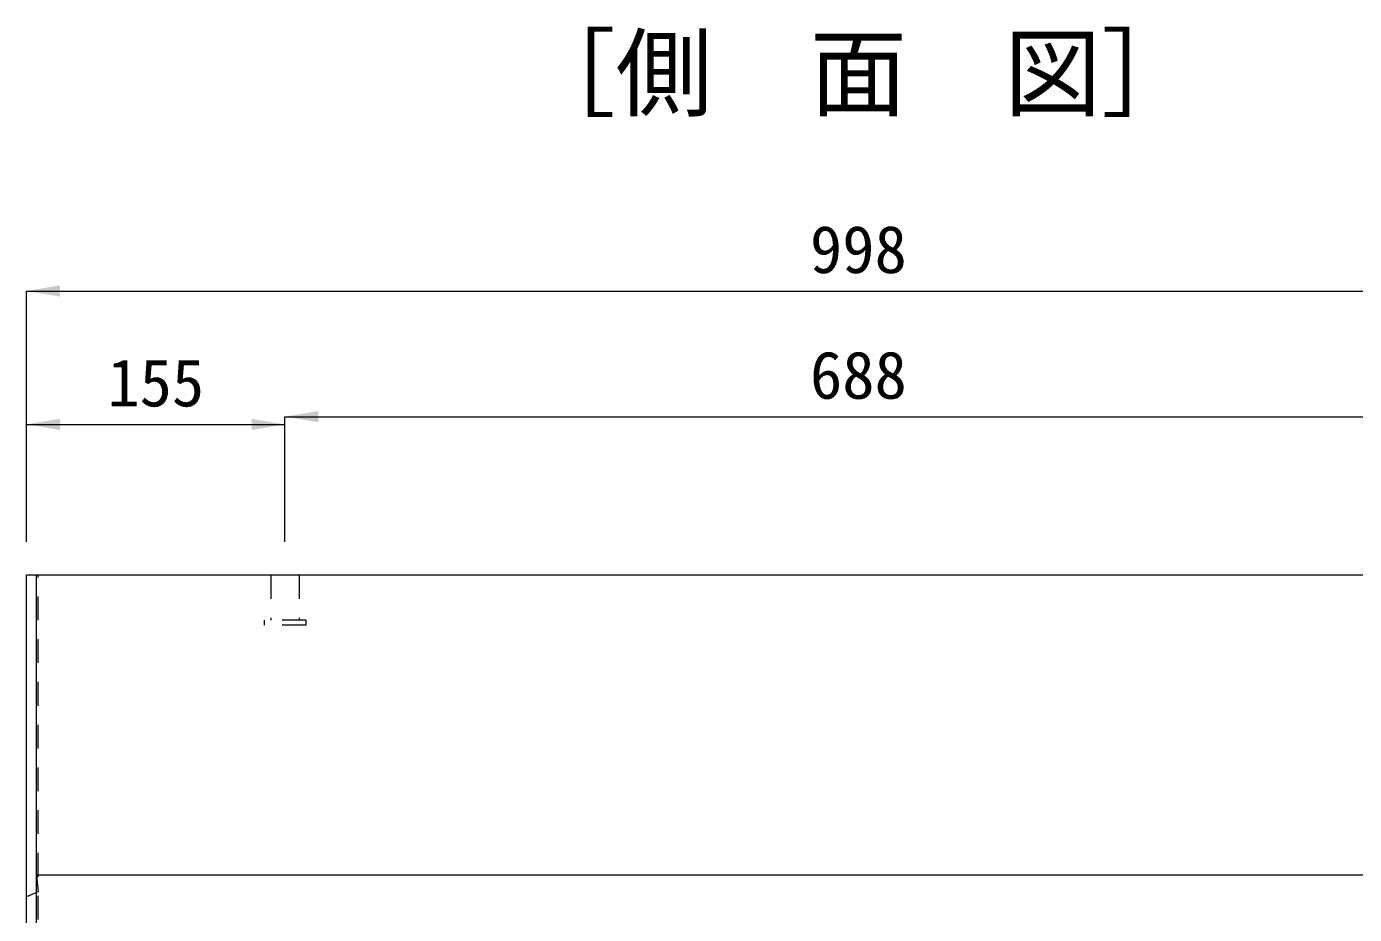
# Model space of a CAD drawing. Units: millimetres at full size. Extents: x 5964 to 125098, y -10801 to 28073.
# Drawn here: x 70583 to 71379, y -4209 to -3676 of the extents above; entities that cross this region are included whole.
import ezdxf
from ezdxf.enums import TextEntityAlignment as Align

# ---------------------------------------------------------------- set-up
doc = ezdxf.new("R2010")
doc.units = ezdxf.units.MM
doc.header["$LTSCALE"] = 19
doc.linetypes.add('USER1', pattern=[1.35, 0.75, -0.6])
for name, color, linetype, lineweight in [('0_2', 7, 'Continuous', 20), ('インサート', 3, 'USER1', 9), ('寸法線', 7, 'Continuous', 9), ('本体', 2, 'Continuous', 9)]:
    doc.layers.add(name, color=color, linetype=linetype, lineweight=lineweight)
doc.styles.add('ＭＳ ゴシック', font='')
doc.styles.get('ＭＳ ゴシック').set_extended_font_data('MS Gothic')

# ---------------------------------------------------------------- blocks, each defined once
blk = doc.blocks.new('filled_arrow')
at = {"color": 0, "linetype": 'Continuous', "lineweight": -2}
blk.add_solid([(7.5, 1.25), (0, 0), (7.5, -1.25)], dxfattribs=at)

msp = doc.modelspace()

# ---------------------------------------------------------------- linework, layer by layer
at = {"layer": 'インサート'}
for p, q in [((70729.39, -4005.42), (70729.39, -4032.41)), ((70729.39, -4005.42), (70729.39, -4032.41)), ((70746.4, -4005.42), (70746.4, -4032.41)), ((70746.4, -4005.42), (70746.4, -4032.41)), ((70750.39, -4032.41), (70725.4, -4032.41)), ((70725.4, -4032.41), (70725.4, -4035.42)), ((70725.4, -4032.41), (70725.4, -4035.42)), ((70750.39, -4032.41), (70725.4, -4032.41)), ((70750.39, -4035.42), (70725.4, -4035.42)), ((70750.39, -4035.42), (70725.4, -4035.42)), ((70750.39, -4032.41), (70750.39, -4035.42)), ((70750.39, -4032.41), (70750.39, -4035.42))]:
    msp.add_line(p, q, dxfattribs=at)
at = {"layer": '寸法線'}
for p, q in [((70582.89, -3834.95), (71580.9, -3834.95)), ((70582.89, -3985.42), (70582.89, -3834.95)), ((70737.9, -3910.33), (71425.9, -3910.33)), ((70737.9, -3985.42), (70737.9, -3910.33)), ((70582.89, -3914.95), (70737.9, -3914.95)), ((70582.89, -3985.42), (70582.89, -3914.95)), ((70737.9, -3985.42), (70737.9, -3914.95))]:
    msp.add_line(p, q, dxfattribs=at)
at = {"layer": '本体', "lineweight": 20}
for p in [(71580.9, -4005.42), (70582.89, -4545.42)]:
    msp.add_line(p, (70582.89, -4005.42), dxfattribs=at)
at = {"layer": '本体', "lineweight": 5}
msp.add_line((70588.9, -4545.42), (70588.9, -4005.42), dxfattribs=at)
at = {"layer": '本体', "color": 4, "linetype": 'USER1', "lineweight": 5}
for p, q in [((70589.9, -4545.42), (70589.9, -4005.42)), ((70588.9, -4185.42), (70589.9, -4195.42)), ((70589.9, -4195.42), (70588.9, -4195.85))]:
    msp.add_line(p, q, dxfattribs=at)
at = {"layer": '本体'}
for p, q in [((71574.9, -4185.42), (70588.9, -4185.42)), ((70588.9, -4195.85), (70582.89, -4198.42))]:
    msp.add_line(p, q, dxfattribs=at)

# ---------------------------------------------------------------- block references
at = {"layer": '寸法線', "xscale": 2.67, "yscale": 2.67}
for p in [(70582.89, -3834.95), (70737.9, -3910.33), (70582.89, -3914.95)]:
    msp.add_blockref('filled_arrow', p, dxfattribs=at)
at = {"layer": '寸法線', "xscale": 2.67, "yscale": 2.67, "rotation": 180}
msp.add_blockref('filled_arrow', (70737.9, -3914.95), dxfattribs=at)

# ---------------------------------------------------------------- texts
at = {"layer": '0_2', "style": 'ＭＳ ゴシック'}
msp.add_text('［側\u3000面\u3000図］', height=42.72, dxfattribs=at).set_placement((71081.9, -3704.23), align=Align.MIDDLE_CENTER)
at = {"layer": '寸法線', "style": 'ＭＳ ゴシック'}
for s, p in [('998', (71081.9, -3809.95)), ('155', (70660.4, -3889.95)), ('688', (71081.9, -3885.33))]:
    msp.add_text(s, height=28.48, dxfattribs=at).set_placement(p, align=Align.MIDDLE_CENTER)

doc.saveas('drawing.dxf')
